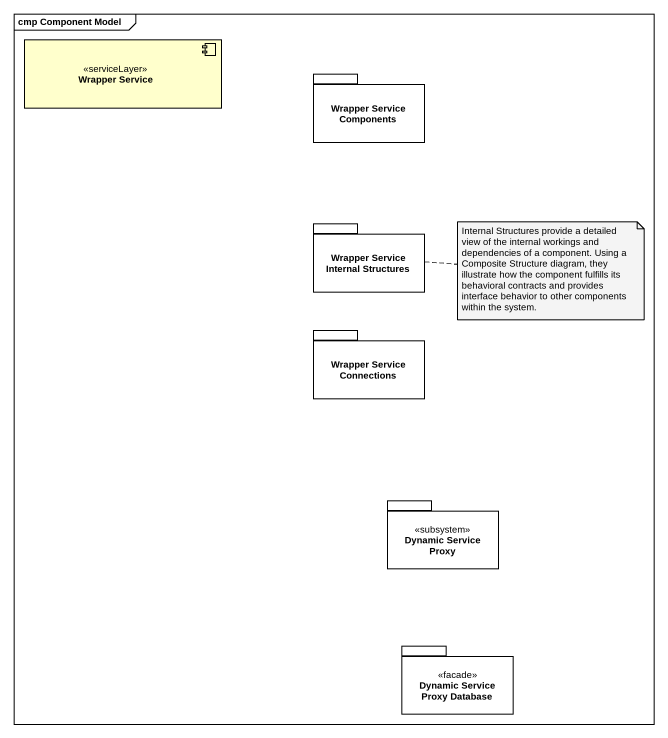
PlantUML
@startuml
mainframe cmp Component Model
component "Wrapper Service" as Wrapper_Service <<serviceLayer>>
package "Wrapper Service Components" as Wrapper_Service_Components {
}
package "Wrapper Service Internal Structures" as Wrapper_Service_Internal {
}
package "Wrapper Service Connections" as Wrapper_Service_Connections {
}
package "Dynamic Service Proxy" as Dynamic_Service_Proxy <<subsystem>> {
}
package "Dynamic Service Proxy Database" as Dynamic_Service_Proxy_2 <<facade>> {
}
note right of Wrapper_Service_Internal : Internal Structures provide a detailed view of the internal workings and dependencies of a component. Using a Composite Structure diagram, they illustrate how the component fulfills its behavioral contracts and provides interface behavior to other components within the system.
@enduml
